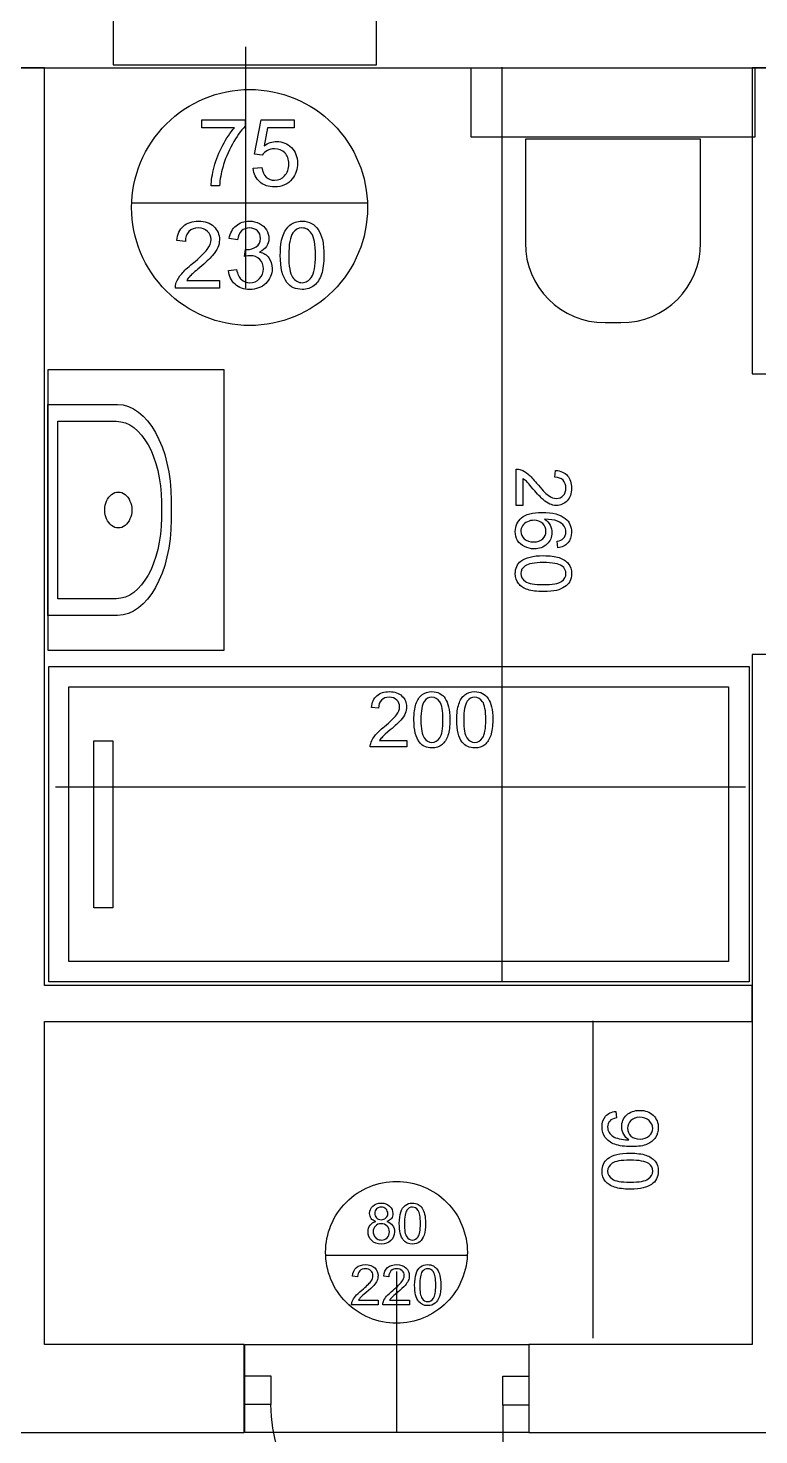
# Model space of a CAD drawing. Extents: x 2.6 to 26.4, y 3.1 to 19.6.
# Drawn here: x 11.781 to 13.842, y 11.378 to 15.345 of the extents above; entities that cross this region are included whole.
import ezdxf

# ---------------------------------------------------------------- set-up
doc = ezdxf.new("R2010")
doc.units = 0
for name, color, linetype in [('garden', 7, 'CONTINUOUS'), ('meble', 7, 'CONTINUOUS'), ('okna-drzwi_kopia', 7, 'CONTINUOUS'), ('rozmiarowka_kopia', 7, 'CONTINUOUS'), ('sciany', 7, 'CONTINUOUS')]:
    doc.layers.add(name, color=color, linetype=linetype)

msp = doc.modelspace()

# ---------------------------------------------------------------- linework, layer by layer
at = {"layer": 'garden', "color": 7}
msp.add_lwpolyline([(4.470063, 15.233314), (23.784692, 15.233314), (23.784692, 6.46842), (13.747867, 6.331941), (13.610701, 6.908078), (9.37782, 6.908078), (9.307661, 6.201818), (4.470063, 6.122306)], close=True, dxfattribs=at)
at = {"layer": 'meble', "color": 7}
for points in [[(13.03061, 15.232488), (13.830633, 15.232488), (13.830633, 15.036968), (13.03061, 15.036968)], [(11.837211, 14.382051), (12.333326, 14.382051), (12.333326, 13.590199), (11.837211, 13.590199)], [(12.073321, 13.986125)], [(11.839693, 13.54495), (13.814712, 13.54495), (13.814712, 12.655214), (11.839693, 12.655214)], [(11.895733, 13.487136), (13.756056, 13.487136), (13.756056, 12.713028), (11.895733, 12.713028)], [(11.966673, 13.335636), (12.019841, 13.335636), (12.019841, 12.864527), (11.966673, 12.864527)]]:
    msp.add_lwpolyline(points, close=True, dxfattribs=at)
for points in [[(13.183427, 15.031925), (13.183427, 14.783878), (13.183427, 14.749204), (13.183427, 14.739282)], [(13.677816, 14.739282), (13.677816, 14.749204), (13.677816, 14.783878), (13.677816, 15.031925), (13.183427, 15.031925)], [(13.408323, 14.514386), (13.45292, 14.514386)], [(11.836495, 14.283607), (12.0032, 14.283607), (12.026504, 14.283607), (12.033172, 14.283607)], [(12.033172, 13.688644), (12.026504, 13.688644), (12.0032, 13.688644), (11.836495, 13.688644), (11.836495, 14.283607)], [(11.864206, 14.236207), (12.004348, 14.236207), (12.023939, 14.236207), (12.029545, 14.236207)], [(12.029545, 13.736044), (12.023939, 13.736044), (12.004348, 13.736044), (11.864206, 13.736044), (11.864206, 14.236207)], [(12.156608, 14.008684), (12.156608, 13.963567)], [(12.184318, 14.01296), (12.184318, 13.959291)]]:
    msp.add_lwpolyline(points, dxfattribs=at)
for points in [[(13.183427, 14.739282), (13.183427, 14.614689), (13.283731, 14.514386), (13.408323, 14.514386)], [(13.45292, 14.514386), (13.577512, 14.514386), (13.677816, 14.614689), (13.677816, 14.739282)], [(12.033172, 14.283607), (12.116907, 14.283607), (12.184318, 14.162899), (12.184318, 14.01296)], [(12.029545, 14.236207), (12.099938, 14.236207), (12.156608, 14.134732), (12.156608, 14.008684)], [(11.997161, 13.986125), (11.997161, 14.004207), (12.004419, 14.020915), (12.016201, 14.029956)], [(12.016201, 14.029956), (12.027983, 14.038997), (12.042499, 14.038997), (12.054281, 14.029956)], [(12.054281, 14.029956), (12.066063, 14.020915), (12.073321, 14.004207), (12.073321, 13.986125)], [(12.016201, 13.942295), (12.004419, 13.951336), (11.997161, 13.968044), (11.997161, 13.986125)], [(12.156608, 13.963567), (12.156608, 13.837519), (12.099938, 13.736044), (12.029545, 13.736044)], [(12.073321, 13.986125), (12.073321, 13.968044), (12.066063, 13.951336), (12.054281, 13.942295)], [(12.054281, 13.942295), (12.042499, 13.933254), (12.027983, 13.933254), (12.016201, 13.942295)], [(12.184318, 13.959291), (12.184318, 13.809352), (12.116907, 13.688644), (12.033172, 13.688644)]]:
    msp.add_open_spline(points, degree=3, dxfattribs=at)
at = {"layer": 'okna-drzwi_kopia', "color": 7}
for points in [[(12.763659, 15.653412), (12.020653, 15.653412), (12.020653, 15.241039), (12.763659, 15.241039)], [(12.415644, 14.949514)], [(12.738346, 14.839097)], [(12.492189, 14.70422)], [(12.515968, 14.70422)], [(12.345794, 14.661032)], [(12.758469, 12.003115)], [(12.761229, 11.979565)], [(12.753979, 11.950827)], [(12.827909, 11.973997)], [(12.842207, 11.973999)], [(13.019907, 11.893002)], [(12.871127, 11.800364)], [(12.885414, 11.800366)], [(13.192787, 11.38493), (12.392422, 11.38493), (12.392422, 11.633112), (13.192787, 11.633112)], [(12.465682, 11.463857), (12.392422, 11.463857), (12.392422, 11.545136), (12.465682, 11.545136)], [(13.192787, 11.462103), (13.119527, 11.462103), (13.119527, 11.543382), (13.192787, 11.543382)]]:
    msp.add_lwpolyline(points, close=True, dxfattribs=at)
for points in [[(12.39485, 14.611365), (12.39485, 15.29193)], [(12.270667, 15.063901), (12.270667, 15.086136), (12.392638, 15.086136), (12.392638, 15.068142)], [(12.441478, 14.9864), (12.419757, 14.989228), (12.438008, 15.086008), (12.531703, 15.086008), (12.531703, 15.063902), (12.456515, 15.063902), (12.446362, 15.013263)], [(12.362947, 15.063901), (12.270667, 15.063901)], [(12.415644, 14.949513), (12.439935, 14.95157)], [(12.32079, 14.900159), (12.297013, 14.900159)], [(12.07289, 14.852602), (12.738347, 14.852602)], [(12.224342, 14.743549), (12.200564, 14.745991)], [(12.371251, 14.74753), (12.348117, 14.751643)], [(12.391427, 14.700493), (12.393997, 14.7208)], [(12.3458, 14.661036), (12.368935, 14.664121)], [(12.320738, 14.633531), (12.320738, 14.611296), (12.196197, 14.611296)], [(12.228321, 14.633531), (12.320738, 14.633531)], [(12.619907, 11.884885), (13.019907, 11.884885)], [(12.71013, 11.824007), (12.695838, 11.825477)], [(12.798202, 11.824007), (12.783909, 11.825477)], [(12.819907, 11.838875), (12.819907, 11.38493)], [(12.768068, 11.757874), (12.768068, 11.744509), (12.693207, 11.744509)], [(12.712525, 11.75788), (12.768068, 11.757874)], [(12.856139, 11.757874), (12.856139, 11.744509), (12.781279, 11.744509)], [(12.800598, 11.75788), (12.856139, 11.757874)], [(13.119538, 11.463906), (13.119938, 10.747305)]]:
    msp.add_lwpolyline(points, dxfattribs=at)
for points in [[(12.170344, 15.074371), (12.232742, 15.13677), (12.317373, 15.171825), (12.405618, 15.171825)], [(12.405618, 15.171825), (12.493863, 15.171825), (12.578493, 15.13677), (12.640892, 15.074371)], [(12.07289, 14.839097), (12.07289, 14.927342), (12.107945, 15.011973), (12.170344, 15.074371)], [(12.640892, 15.074371), (12.703291, 15.011973), (12.738346, 14.927342), (12.738346, 14.839097)], [(12.329658, 15.014547), (12.340112, 15.034083), (12.351208, 15.050534), (12.362947, 15.063901)], [(12.392638, 15.068142), (12.380642, 15.055375), (12.368732, 15.03841), (12.356908, 15.017246)], [(12.305753, 14.953883), (12.31132, 14.974875), (12.319288, 14.995096), (12.329658, 15.014547)], [(12.356908, 15.017246), (12.345169, 14.996082), (12.336087, 14.974318), (12.32966, 14.951955)], [(12.455616, 14.99951), (12.449616, 14.996169), (12.444903, 14.991799), (12.441478, 14.9864)], [(12.446362, 15.013263), (12.457672, 15.021146), (12.469539, 15.025087), (12.481963, 15.025087)], [(12.475794, 15.004651), (12.468339, 15.004651), (12.461613, 15.002937), (12.455616, 14.99951)], [(12.504841, 14.993212), (12.497472, 15.000838), (12.48779, 15.004651), (12.475794, 15.004651)], [(12.481963, 15.025087), (12.498414, 15.025087), (12.512295, 15.019389), (12.523606, 15.007993)], [(12.523606, 15.007993), (12.534916, 14.996597), (12.540571, 14.981945), (12.540571, 14.964037)], [(12.504455, 14.928564), (12.512167, 14.936961), (12.516023, 14.9481), (12.516023, 14.96198)], [(12.516023, 14.96198), (12.516023, 14.975176), (12.512296, 14.985586), (12.504841, 14.993212)], [(12.540571, 14.964037), (12.540571, 14.946986), (12.535601, 14.932249), (12.525662, 14.919825)], [(12.297013, 14.900159), (12.29728, 14.914982), (12.300193, 14.93289), (12.305753, 14.953883)], [(12.32966, 14.951955), (12.325033, 14.936189), (12.322077, 14.918924), (12.32079, 14.900159)], [(12.434152, 14.911342), (12.423356, 14.920938), (12.417187, 14.933663), (12.415644, 14.949514)], [(12.439935, 14.95157), (12.441735, 14.939745), (12.445891, 14.930834), (12.452402, 14.924836)], [(12.452402, 14.924836), (12.459002, 14.918924), (12.466928, 14.915968), (12.47618, 14.915968)], [(12.47618, 14.915968), (12.487319, 14.915968), (12.496744, 14.920167), (12.504455, 14.928564)], [(12.525662, 14.919825), (12.513581, 14.904573), (12.497087, 14.896947), (12.47618, 14.896947)], [(12.47618, 14.896947), (12.459043, 14.896947), (12.445034, 14.901745), (12.434152, 14.911342)], [(12.170344, 14.603823), (12.107945, 14.666221), (12.07289, 14.750852), (12.07289, 14.839097)], [(12.738346, 14.839097), (12.738346, 14.750852), (12.703291, 14.666221), (12.640892, 14.603823)], [(12.218944, 14.786477), (12.229569, 14.795816), (12.243835, 14.800486), (12.261743, 14.800486)], [(12.261743, 14.800486), (12.279822, 14.800486), (12.294131, 14.795474), (12.30467, 14.785449)], [(12.367396, 14.78763), (12.377421, 14.796198), (12.389888, 14.800482), (12.404797, 14.800482)], [(12.404797, 14.800482), (12.415079, 14.800482), (12.424547, 14.798255), (12.433201, 14.793799)], [(12.519437, 14.789433), (12.528519, 14.796802), (12.539915, 14.800486), (12.553624, 14.800486)], [(12.553624, 14.800486), (12.563735, 14.800486), (12.572603, 14.79843), (12.580229, 14.794317)], [(12.200564, 14.745991), (12.202191, 14.763728), (12.208317, 14.777223), (12.218944, 14.786477)], [(12.234495, 14.771311), (12.227812, 14.764627), (12.224427, 14.755374), (12.224342, 14.743549)], [(12.261229, 14.781336), (12.25009, 14.781336), (12.241178, 14.777994), (12.234495, 14.771311)], [(12.286805, 14.771825), (12.280292, 14.778166), (12.271766, 14.781336), (12.261229, 14.781336)], [(12.296705, 14.74869), (12.296705, 14.757858), (12.293405, 14.76557), (12.286805, 14.771825)], [(12.30467, 14.785449), (12.315209, 14.775424), (12.320479, 14.763), (12.320479, 14.748176)], [(12.348117, 14.751643), (12.350944, 14.767151), (12.35737, 14.779147), (12.367396, 14.78763)], [(12.382819, 14.772978), (12.376819, 14.767322), (12.372963, 14.75884), (12.371251, 14.74753)], [(12.405311, 14.781461), (12.396314, 14.781461), (12.388817, 14.778633), (12.382819, 14.772978)], [(12.427546, 14.773107), (12.421806, 14.778676), (12.414394, 14.781461), (12.405311, 14.781461)], [(12.436156, 14.752029), (12.436156, 14.760511), (12.433286, 14.767537), (12.427546, 14.773107)], [(12.433201, 14.793799), (12.441855, 14.789429), (12.448453, 14.783432), (12.452994, 14.775806)], [(12.452994, 14.775806), (12.457621, 14.76818), (12.459934, 14.760083), (12.459934, 14.751515)], [(12.492191, 14.70422), (12.492191, 14.726498), (12.494461, 14.744406), (12.499001, 14.757944)], [(12.499001, 14.757944), (12.503628, 14.771568), (12.51044, 14.782064), (12.519437, 14.789433)], [(12.527921, 14.767841), (12.519952, 14.756359), (12.515968, 14.735152), (12.515968, 14.70422)], [(12.553369, 14.781336), (12.542744, 14.781336), (12.534262, 14.776837), (12.527921, 14.767841)], [(12.58036, 14.766041), (12.573163, 14.776238), (12.564166, 14.781336), (12.553369, 14.781336)], [(12.580229, 14.794317), (12.587855, 14.79029), (12.594153, 14.78442), (12.599123, 14.776709)], [(12.591284, 14.70422), (12.591284, 14.735238), (12.587643, 14.755845), (12.58036, 14.766041)], [(12.599123, 14.776709), (12.60409, 14.769083), (12.607988, 14.759744), (12.610818, 14.74869)], [(12.244395, 14.680957), (12.264873, 14.697751), (12.278711, 14.711032), (12.285908, 14.7208)], [(12.285908, 14.7208), (12.293106, 14.730654), (12.296705, 14.73995), (12.296705, 14.74869)], [(12.315849, 14.725941), (12.312762, 14.718658), (12.307621, 14.710989), (12.300426, 14.702935)], [(12.320479, 14.748176), (12.320479, 14.740636), (12.318936, 14.733224), (12.315849, 14.725941)], [(12.393997, 14.7208), (12.395537, 14.720627), (12.39678, 14.72054), (12.397727, 14.72054)], [(12.397727, 14.72054), (12.40758, 14.72054), (12.416449, 14.723111), (12.424332, 14.728251)], [(12.424332, 14.728251), (12.432215, 14.733393), (12.436156, 14.741318), (12.436156, 14.752029)], [(12.453374, 14.72928), (12.449007, 14.722596), (12.442538, 14.717284), (12.433967, 14.713342)], [(12.459934, 14.751515), (12.459934, 14.743375), (12.457747, 14.735963), (12.453374, 14.72928)], [(12.610818, 14.74869), (12.613645, 14.737723), (12.615058, 14.7229), (12.615058, 14.70422)], [(12.214063, 14.652424), (12.221089, 14.66065), (12.2312, 14.670161), (12.244395, 14.680957)], [(12.300426, 14.702935), (12.293314, 14.694881), (12.281447, 14.683828), (12.264824, 14.669776)], [(12.40775, 14.703064), (12.403377, 14.703064), (12.397936, 14.702207), (12.391427, 14.700493)], [(12.434226, 14.692654), (12.427286, 14.699594), (12.418461, 14.703064), (12.40775, 14.703064)], [(12.433967, 14.713342), (12.445106, 14.710772), (12.45376, 14.705417), (12.459929, 14.697277)], [(12.444637, 14.666434), (12.444637, 14.677059), (12.441167, 14.685799), (12.434226, 14.692654)], [(12.459929, 14.697277), (12.466096, 14.689222), (12.469179, 14.679112), (12.469179, 14.666945)], [(12.510825, 14.627619), (12.498401, 14.643299), (12.492189, 14.668833), (12.492189, 14.70422)], [(12.515968, 14.70422), (12.515968, 14.673288), (12.519567, 14.652682), (12.526765, 14.642399)], [(12.58036, 14.642528), (12.587643, 14.65281), (12.591284, 14.673374), (12.591284, 14.70422)], [(12.615058, 14.70422), (12.615058, 14.682114), (12.612788, 14.664249), (12.608248, 14.650625)], [(12.198897, 14.627362), (12.202064, 14.635845), (12.207119, 14.644199), (12.214063, 14.652424)], [(12.238091, 14.645998), (12.234151, 14.641886), (12.230894, 14.63773), (12.228321, 14.633531)], [(12.264824, 14.669776), (12.250943, 14.658123), (12.242032, 14.650197), (12.238091, 14.645998)], [(12.364431, 14.622732), (12.353549, 14.632585), (12.347337, 14.645352), (12.345794, 14.661032)], [(12.368935, 14.664121), (12.371588, 14.651011), (12.376087, 14.641543), (12.38243, 14.635716)], [(12.405822, 14.627105), (12.416704, 14.627105), (12.425872, 14.630876), (12.433326, 14.638416)], [(12.433326, 14.638416), (12.440867, 14.645956), (12.444637, 14.655295), (12.444637, 14.666434)], [(12.469179, 14.666945), (12.469179, 14.650493), (12.463181, 14.636527), (12.451185, 14.625045)], [(12.526765, 14.642399), (12.534048, 14.632203), (12.543001, 14.627105), (12.553626, 14.627105)], [(12.553626, 14.627105), (12.564251, 14.627105), (12.573163, 14.632246), (12.58036, 14.642528)], [(12.608248, 14.650625), (12.603708, 14.637087), (12.596896, 14.626591), (12.587812, 14.619136)], [(12.405618, 14.506369), (12.317373, 14.506369), (12.232742, 14.541424), (12.170344, 14.603823)], [(12.196197, 14.611296), (12.195997, 14.616866), (12.196897, 14.622221), (12.198897, 14.627362)], [(12.405687, 14.607951), (12.38915, 14.607951), (12.375398, 14.612878), (12.364431, 14.622732)], [(12.38243, 14.635716), (12.388857, 14.629976), (12.396654, 14.627105), (12.405822, 14.627105)], [(12.640892, 14.603823), (12.578493, 14.541424), (12.493863, 14.506369), (12.405618, 14.506369)], [(12.451185, 14.625045), (12.43919, 14.613649), (12.424024, 14.607951), (12.405687, 14.607951)], [(12.553624, 14.608083), (12.535459, 14.608083), (12.521193, 14.614595), (12.510825, 14.627619)], [(12.587812, 14.619136), (12.578815, 14.611768), (12.567419, 14.608083), (12.553624, 14.608083)], [(12.678485, 12.034423), (12.715993, 12.071931), (12.766863, 12.093002), (12.819907, 12.093002)], [(12.819907, 12.093002), (12.87295, 12.093002), (12.923821, 12.071931), (12.961328, 12.034423)], [(12.619907, 11.893002), (12.619907, 11.946045), (12.640978, 11.996916), (12.678485, 12.034423)], [(12.744243, 12.002661), (12.744243, 12.010902), (12.747203, 12.017829), (12.753123, 12.023443)], [(12.753123, 12.023443), (12.759043, 12.029056), (12.766923, 12.031863), (12.776763, 12.031863)], [(12.776929, 12.020422), (12.771622, 12.020422), (12.767219, 12.018722), (12.763719, 12.015322)], [(12.776763, 12.031863), (12.786651, 12.031863), (12.794609, 12.02898), (12.800635, 12.023213)], [(12.790063, 12.015172), (12.786563, 12.018672), (12.782185, 12.020422), (12.776929, 12.020422)], [(12.800635, 12.023213), (12.806661, 12.017493), (12.809675, 12.010514), (12.809675, 12.002277)], [(12.832009, 12.006291), (12.834789, 12.01448), (12.838883, 12.02079), (12.844292, 12.025219)], [(12.844292, 12.025219), (12.849752, 12.029646), (12.856602, 12.031859), (12.864842, 12.031859)], [(12.864684, 12.020351), (12.858297, 12.020351), (12.853198, 12.017648), (12.849387, 12.012241)], [(12.880908, 12.011161), (12.876581, 12.017288), (12.871173, 12.020351), (12.864684, 12.020351)], [(12.864842, 12.031859), (12.870922, 12.031859), (12.876252, 12.030622), (12.880834, 12.028149)], [(12.880834, 12.028149), (12.88542, 12.025729), (12.889206, 12.022201), (12.892191, 12.017565)], [(12.961328, 12.034423), (12.998835, 11.996916), (13.019907, 11.946045), (13.019907, 11.893002)], [(12.748413, 11.9886), (12.745633, 11.992513), (12.744243, 11.9972), (12.744243, 12.002661)], [(12.745238, 11.969368), (12.748998, 11.974361), (12.754328, 11.97776), (12.761229, 11.979565)], [(12.761237, 11.97956), (12.75547, 11.981673), (12.751195, 11.984687), (12.748413, 11.9886)], [(12.758457, 12.003123), (12.758457, 11.99777), (12.760183, 11.993392), (12.763637, 11.98999)], [(12.763719, 12.015322), (12.760219, 12.011922), (12.758469, 12.007853), (12.758469, 12.003115)], [(12.763637, 11.98999), (12.76709, 11.98659), (12.771571, 11.98489), (12.77708, 11.98489)], [(12.77708, 11.98489), (12.782433, 11.98489), (12.786811, 11.986563), (12.790213, 11.98991)], [(12.795393, 12.002348), (12.795393, 12.007448), (12.793616, 12.011723), (12.790063, 12.015172)], [(12.790213, 11.98991), (12.793666, 11.99331), (12.795393, 11.997456), (12.795393, 12.002348)], [(12.805505, 11.988525), (12.802778, 11.984665), (12.798606, 11.981678), (12.79299, 11.979565)], [(12.79299, 11.979565), (12.799942, 11.977298), (12.805221, 11.973642), (12.808827, 11.968595)], [(12.809675, 12.002277), (12.809675, 11.997024), (12.808285, 11.99244), (12.805505, 11.988525)], [(12.827909, 11.973998), (12.827909, 11.987389), (12.829275, 11.998153), (12.832009, 12.006291)], [(12.849387, 12.012241), (12.8446, 12.005339), (12.842207, 11.992592), (12.842207, 11.973999)], [(12.887478, 11.974001), (12.887478, 11.992646), (12.885288, 12.005032), (12.880908, 12.011161)], [(12.892191, 12.017565), (12.895177, 12.012978), (12.897521, 12.007364), (12.899221, 12.000723)], [(12.899221, 12.000723), (12.900921, 11.99413), (12.901771, 11.98522), (12.901771, 11.973993)], [(12.739678, 11.950903), (12.739678, 11.958268), (12.741531, 11.964423), (12.745238, 11.969368)], [(12.749953, 11.926104), (12.743103, 11.932751), (12.739678, 11.941017), (12.739678, 11.950903)], [(12.753977, 11.950821), (12.753977, 11.946854), (12.754903, 11.943017), (12.756757, 11.93931)], [(12.760389, 11.967051), (12.756115, 11.962724), (12.753979, 11.957316), (12.753979, 11.950827)], [(12.77669, 11.973541), (12.77015, 11.973541), (12.764716, 11.971378), (12.760389, 11.967051)], [(12.793377, 11.966971), (12.78895, 11.971351), (12.783388, 11.973541), (12.77669, 11.973541)], [(12.800097, 11.950361), (12.800097, 11.957056), (12.797857, 11.962593), (12.793377, 11.966971)], [(12.793607, 11.93406), (12.797933, 11.938333), (12.800097, 11.943767), (12.800097, 11.950361)], [(12.814307, 11.950517), (12.814307, 11.940834), (12.810882, 11.932697), (12.804032, 11.926104)], [(12.808827, 11.968595), (12.81248, 11.963548), (12.814307, 11.957522), (12.814307, 11.950517)], [(12.839111, 11.927953), (12.831643, 11.937378), (12.827909, 11.952726), (12.827909, 11.973997)], [(12.842202, 11.973998), (12.842202, 11.955405), (12.844365, 11.943019), (12.848692, 11.936838)], [(12.880908, 11.936918), (12.885288, 11.943098), (12.887478, 11.955459), (12.887478, 11.974001)], [(12.897671, 11.941777), (12.894944, 11.93364), (12.890849, 11.927331), (12.885387, 11.92285)], [(12.901771, 11.973993), (12.901771, 11.960705), (12.900404, 11.949966), (12.897671, 11.941777)], [(12.776993, 11.916214), (12.765816, 11.916214), (12.756803, 11.919511), (12.749953, 11.926104)], [(12.756757, 11.93931), (12.758663, 11.935603), (12.76147, 11.93272), (12.765177, 11.93066)], [(12.765177, 11.93066), (12.768883, 11.928653), (12.772875, 11.92765), (12.777151, 11.92765)], [(12.804032, 11.926104), (12.797182, 11.919511), (12.788169, 11.916214), (12.776993, 11.916214)], [(12.777151, 11.92765), (12.783797, 11.92765), (12.789283, 11.929787), (12.793607, 11.93406)], [(12.864837, 11.91621), (12.853918, 11.91621), (12.845343, 11.920124), (12.839111, 11.927953)], [(12.848692, 11.936838), (12.853072, 11.930711), (12.858454, 11.927648), (12.864838, 11.927648)], [(12.885387, 11.92285), (12.87998, 11.918423), (12.87313, 11.91621), (12.864837, 11.91621)], [(12.864838, 11.927648), (12.871224, 11.927648), (12.876581, 11.930738), (12.880908, 11.936918)], [(12.678485, 11.751581), (12.640978, 11.789088), (12.619907, 11.839959), (12.619907, 11.893002)], [(13.019907, 11.893002), (13.019907, 11.839959), (12.998835, 11.789088), (12.961328, 11.751581)], [(12.695838, 11.825477), (12.696818, 11.836138), (12.7005, 11.84425), (12.706885, 11.849813)], [(12.706885, 11.849813), (12.713271, 11.855426), (12.721847, 11.858233), (12.732612, 11.858233)], [(12.71623, 11.840695), (12.71221, 11.836675), (12.710176, 11.831112), (12.71013, 11.824007)], [(12.7323, 11.846725), (12.725604, 11.846725), (12.720247, 11.844715), (12.71623, 11.840695)], [(12.747673, 11.841005), (12.743759, 11.844818), (12.738635, 11.846725), (12.7323, 11.846725)], [(12.732612, 11.858233), (12.743479, 11.858233), (12.75208, 11.85522), (12.758415, 11.849193)], [(12.747133, 11.810334), (12.751459, 11.816261), (12.753623, 11.821849), (12.753623, 11.827099)], [(12.753623, 11.827099), (12.753623, 11.832612), (12.751639, 11.837248), (12.747673, 11.841005)], [(12.758415, 11.849193), (12.764748, 11.843166), (12.767915, 11.835698), (12.767915, 11.826789)], [(12.767915, 11.826789), (12.767915, 11.822256), (12.766988, 11.8178), (12.765135, 11.813423)], [(12.783909, 11.825477), (12.784889, 11.836138), (12.788571, 11.84425), (12.794957, 11.849813)], [(12.794957, 11.849813), (12.801343, 11.855426), (12.809919, 11.858233), (12.820683, 11.858233)], [(12.804302, 11.840695), (12.800282, 11.836675), (12.798248, 11.831112), (12.798202, 11.824007)], [(12.820371, 11.846725), (12.813675, 11.846725), (12.808319, 11.844715), (12.804302, 11.840695)], [(12.835745, 11.841005), (12.831831, 11.844818), (12.826707, 11.846725), (12.820371, 11.846725)], [(12.820683, 11.858233), (12.83155, 11.858233), (12.840151, 11.85522), (12.846487, 11.849193)], [(12.835205, 11.810334), (12.839531, 11.816261), (12.841695, 11.821849), (12.841695, 11.827099)], [(12.841695, 11.827099), (12.841695, 11.832612), (12.839711, 11.837248), (12.835745, 11.841005)], [(12.846487, 11.849193), (12.85282, 11.843166), (12.855987, 11.835698), (12.855987, 11.826789)], [(12.855987, 11.826789), (12.855987, 11.822256), (12.85506, 11.8178), (12.853207, 11.813423)], [(12.871127, 11.800365), (12.871127, 11.813756), (12.872493, 11.824521), (12.875227, 11.832658)], [(12.875227, 11.832658), (12.878007, 11.840847), (12.882101, 11.847157), (12.88751, 11.851586)], [(12.892604, 11.838608), (12.88781, 11.831706), (12.885414, 11.818959), (12.885414, 11.800366)], [(12.88751, 11.851586), (12.89297, 11.856013), (12.89982, 11.858226), (12.90806, 11.858226)], [(12.907901, 11.846718), (12.901514, 11.846718), (12.896415, 11.844015), (12.892604, 11.838608)], [(12.924125, 11.837528), (12.919798, 11.843655), (12.91439, 11.846718), (12.907901, 11.846718)], [(12.90806, 11.858226), (12.91414, 11.858226), (12.91947, 11.856989), (12.924052, 11.854516)], [(12.924052, 11.854516), (12.928638, 11.852096), (12.932424, 11.848568), (12.935409, 11.843932)], [(12.930695, 11.800368), (12.930695, 11.819013), (12.928505, 11.831399), (12.924125, 11.837528)], [(12.935409, 11.843932), (12.938395, 11.839352), (12.940739, 11.833738), (12.942439, 11.827091)], [(12.942439, 11.827091), (12.944139, 11.820498), (12.944989, 11.811587), (12.944989, 11.80036)], [(12.703947, 11.769234), (12.708167, 11.774181), (12.714244, 11.779898), (12.722179, 11.786385)], [(12.722179, 11.786385), (12.734488, 11.79648), (12.742806, 11.804463), (12.747133, 11.810334)], [(12.755865, 11.799595), (12.751591, 11.794755), (12.744458, 11.788111), (12.734465, 11.779663)], [(12.765135, 11.813423), (12.763281, 11.809043), (12.760191, 11.804434), (12.755865, 11.799595)], [(12.792019, 11.769234), (12.796239, 11.774181), (12.802316, 11.779898), (12.810252, 11.786385)], [(12.810252, 11.786385), (12.822561, 11.79648), (12.830879, 11.804463), (12.835205, 11.810334)], [(12.843937, 11.799595), (12.839663, 11.794755), (12.83253, 11.788111), (12.822537, 11.779663)], [(12.853207, 11.813423), (12.851353, 11.809043), (12.848263, 11.804434), (12.843937, 11.799595)], [(12.882329, 11.75432), (12.874861, 11.763745), (12.871127, 11.779093), (12.871127, 11.800364)], [(12.885419, 11.800365), (12.885419, 11.781772), (12.887582, 11.769386), (12.891909, 11.763205)], [(12.924125, 11.763285), (12.928505, 11.769465), (12.930695, 11.781826), (12.930695, 11.800368)], [(12.944989, 11.80036), (12.944989, 11.787072), (12.943622, 11.776334), (12.940889, 11.768145)], [(12.819907, 11.693002), (12.766863, 11.693002), (12.715993, 11.714073), (12.678485, 11.751581)], [(12.693207, 11.744509), (12.693073, 11.747856), (12.693613, 11.751076), (12.694827, 11.754169)], [(12.694827, 11.754169), (12.696733, 11.759269), (12.699773, 11.764291), (12.703947, 11.769234)], [(12.718395, 11.76537), (12.716028, 11.762897), (12.714071, 11.7604), (12.712525, 11.75788)], [(12.734465, 11.779663), (12.726121, 11.772658), (12.720764, 11.767894), (12.718395, 11.76537)], [(12.781279, 11.744509), (12.781145, 11.747856), (12.781685, 11.751076), (12.782899, 11.754169)], [(12.782899, 11.754169), (12.784805, 11.759269), (12.787845, 11.764291), (12.792019, 11.769234)], [(12.806468, 11.76537), (12.804101, 11.762897), (12.802144, 11.7604), (12.800598, 11.75788)], [(12.822537, 11.779663), (12.814193, 11.772658), (12.808837, 11.767894), (12.806468, 11.76537)], [(12.961328, 11.751581), (12.923821, 11.714073), (12.87295, 11.693002), (12.819907, 11.693002)], [(12.908055, 11.742577), (12.897136, 11.742577), (12.888561, 11.746491), (12.882329, 11.75432)], [(12.891909, 11.763205), (12.896289, 11.757078), (12.901671, 11.754015), (12.908055, 11.754015)], [(12.908055, 11.754015), (12.914441, 11.754015), (12.919798, 11.757105), (12.924125, 11.763285)], [(12.928605, 11.749217), (12.923198, 11.74479), (12.916348, 11.742577), (12.908055, 11.742577)], [(12.940889, 11.768145), (12.938162, 11.760007), (12.934067, 11.753698), (12.928605, 11.749217)], [(13.119938, 10.747305), (12.869506, 10.77479), (12.473232, 11.104669), (12.465693, 11.463857)]]:
    msp.add_open_spline(points, degree=3, dxfattribs=at)
at = {"layer": 'rozmiarowka_kopia', "color": 1}
for points in [[(13.118254, 12.658134), (13.118254, 15.235039)], [(13.803893, 13.205025), (11.857815, 13.205025)], [(13.375054, 11.650693), (13.375054, 12.545464)]]:
    msp.add_lwpolyline(points, dxfattribs=at)
at = {"layer": 'rozmiarowka_kopia', "color": 7}
for points in [[(13.175983, 13.99881), (13.157642, 13.99881), (13.157642, 14.101544)], [(13.266741, 14.078318), (13.268751, 14.097932)], [(13.175983, 14.075037), (13.175983, 13.99881)], [(13.275006, 13.879219), (13.273526, 13.898197)], [(12.769123, 13.427022), (12.749509, 13.429042)], [(12.848623, 13.336265), (12.848623, 13.317923), (12.745889, 13.317923)], [(12.772404, 13.336274), (12.848623, 13.336265)], [(13.438323, 12.290462), (13.440023, 12.27212)]]:
    msp.add_lwpolyline(points, dxfattribs=at)
for points in [[(13.208002, 13.957153)], [(13.234294, 13.857376)], [(13.275005, 13.879222)], [(13.234295, 13.837761)], [(12.869194, 13.394576)], [(12.888809, 13.394576)], [(12.990059, 13.394576)], [(13.009672, 13.394576)], [(13.438339, 12.290463)], [(13.50692, 12.212323)], [(13.479034, 12.172458)], [(13.479035, 12.152843)]]:
    msp.add_lwpolyline(points, close=True, dxfattribs=at)
for points in [[(13.157642, 14.101544), (13.162235, 14.101677), (13.166653, 14.100934), (13.170894, 14.099314)], [(13.170894, 14.099314), (13.177891, 14.096701), (13.184783, 14.092531), (13.191568, 14.086804)], [(13.191568, 14.086804), (13.198353, 14.081011), (13.206199, 14.07267), (13.215105, 14.061783)], [(13.268751, 14.097932), (13.283382, 14.096585), (13.294514, 14.091532), (13.302148, 14.082771)], [(13.302148, 14.082771), (13.309852, 14.074006), (13.313704, 14.062238), (13.313704, 14.047466)], [(13.186267, 14.066977), (13.182874, 14.07023), (13.179446, 14.072917), (13.175983, 14.075037)], [(13.205881, 14.044924), (13.196268, 14.056375), (13.18973, 14.063726), (13.186267, 14.066977)], [(13.233234, 14.015557), (13.226587, 14.021424), (13.21747, 14.031213), (13.205881, 14.044924)], [(13.215105, 14.061783), (13.228958, 14.04489), (13.239914, 14.033475), (13.247971, 14.027538)], [(13.289641, 14.069938), (13.284128, 14.075451), (13.276494, 14.078245), (13.266741, 14.078318)], [(13.297911, 14.047886), (13.297911, 14.057075), (13.295154, 14.064425), (13.289641, 14.069938)], [(13.290061, 14.026788), (13.295294, 14.032161), (13.297911, 14.039194), (13.297911, 14.047886)], [(13.313704, 14.047466), (13.313704, 14.032553), (13.309569, 14.020749), (13.3013, 14.012055)], [(13.252212, 14.002834), (13.246205, 14.005381), (13.239879, 14.009622), (13.233234, 14.015557)], [(13.247971, 14.027538), (13.2561, 14.021598), (13.263769, 14.018628), (13.270978, 14.018628)], [(13.270554, 13.999014), (13.264334, 13.999014), (13.25822, 14.000287), (13.252212, 14.002834)], [(13.3013, 14.012055), (13.29303, 14.003361), (13.282781, 13.999014), (13.270554, 13.999014)], [(13.270978, 14.018628), (13.278541, 14.018628), (13.284902, 14.021348), (13.290061, 14.026788)], [(13.15499, 13.925129), (13.15499, 13.941032), (13.160821, 13.954002), (13.172483, 13.964039)], [(13.172483, 13.964039), (13.184216, 13.974076), (13.203512, 13.979094), (13.230371, 13.979094)], [(13.230371, 13.979094), (13.26041, 13.979094), (13.28225, 13.973545), (13.295891, 13.962448)], [(13.295891, 13.962448), (13.307766, 13.952765), (13.313703, 13.939725), (13.313703, 13.923327)], [(13.16167, 13.900108), (13.157217, 13.907459), (13.15499, 13.915799), (13.15499, 13.925129)], [(13.175347, 13.941245), (13.17224, 13.936225), (13.170687, 13.930959), (13.170687, 13.925448)], [(13.170687, 13.925448), (13.170687, 13.917391), (13.173937, 13.910464), (13.180437, 13.904668)], [(13.18913, 13.953014), (13.183123, 13.950187), (13.178529, 13.946264), (13.175347, 13.941245)], [(13.208001, 13.957144), (13.201428, 13.957144), (13.195137, 13.955767), (13.18913, 13.953014)], [(13.232281, 13.948143), (13.226134, 13.95415), (13.218041, 13.957153), (13.208002, 13.957153)], [(13.241611, 13.926196), (13.241611, 13.934819), (13.238501, 13.942135), (13.232281, 13.948143)], [(13.232281, 13.904568), (13.238501, 13.910295), (13.241611, 13.917504), (13.241611, 13.926196)], [(13.273733, 13.954707), (13.265322, 13.958174), (13.253342, 13.959977), (13.237792, 13.960117)], [(13.237792, 13.960117), (13.244789, 13.955524), (13.249984, 13.949905), (13.253377, 13.94326)], [(13.253377, 13.94326), (13.25677, 13.936613), (13.258467, 13.929651), (13.258467, 13.922374)], [(13.292923, 13.9405), (13.288543, 13.946507), (13.282146, 13.951242), (13.273733, 13.954707)], [(13.289853, 13.905407), (13.295293, 13.910567), (13.298013, 13.916928), (13.298013, 13.924491)], [(13.298013, 13.924491), (13.298013, 13.930571), (13.296316, 13.935907), (13.292923, 13.9405)], [(13.313703, 13.923327), (13.313703, 13.911099), (13.310275, 13.901098), (13.303419, 13.893323)], [(13.18086, 13.882827), (13.17252, 13.887), (13.166123, 13.892761), (13.16167, 13.900108)], [(13.180437, 13.904668), (13.186937, 13.898875), (13.195772, 13.895978), (13.206942, 13.895978)], [(13.206942, 13.895978), (13.217685, 13.895978), (13.226132, 13.898841), (13.232281, 13.904568)], [(13.244366, 13.889931), (13.235037, 13.880955), (13.22295, 13.876467), (13.208107, 13.876467)], [(13.258467, 13.922374), (13.258467, 13.909651), (13.253767, 13.898837), (13.244366, 13.889931)], [(13.273526, 13.898197), (13.281018, 13.89989), (13.28646, 13.902294), (13.289853, 13.905407)], [(13.303419, 13.893323), (13.296563, 13.885478), (13.287092, 13.880777), (13.275005, 13.879222)], [(13.171105, 13.842003), (13.18404, 13.852252), (13.205103, 13.857376), (13.234294, 13.857376)], [(13.208107, 13.876467), (13.198354, 13.876467), (13.189271, 13.878587), (13.18086, 13.882827)], [(13.234295, 13.857379), (13.252672, 13.857379), (13.267444, 13.855506), (13.278611, 13.851759)], [(13.278611, 13.851759), (13.289849, 13.847946), (13.298507, 13.842327), (13.304586, 13.834902)], [(13.15499, 13.806698), (13.15499, 13.821682), (13.160362, 13.83345), (13.171105, 13.842003)], [(13.16411, 13.778497), (13.15803, 13.785918), (13.15499, 13.795319), (13.15499, 13.806698)], [(13.183299, 13.828855), (13.174888, 13.822848), (13.170682, 13.815462), (13.170682, 13.806697)], [(13.170682, 13.806697), (13.170682, 13.797932), (13.174923, 13.790582), (13.183405, 13.784645)], [(13.234295, 13.837765), (13.208779, 13.837765), (13.19178, 13.834795), (13.183299, 13.828855)], [(13.286775, 13.827901), (13.277304, 13.834474), (13.25981, 13.837761), (13.234295, 13.837761)], [(13.28529, 13.784645), (13.293701, 13.790585), (13.297907, 13.798006), (13.297907, 13.806909)], [(13.297907, 13.806909), (13.297907, 13.815674), (13.294196, 13.822671), (13.286775, 13.827901)], [(13.304586, 13.834902), (13.310666, 13.827409), (13.313706, 13.818009), (13.313706, 13.8067)], [(13.313706, 13.8067), (13.313706, 13.79836), (13.312009, 13.791045), (13.308616, 13.784754)], [(13.190085, 13.761639), (13.178918, 13.765386), (13.170259, 13.771005), (13.16411, 13.778497)], [(13.183405, 13.784645), (13.191886, 13.778638), (13.20885, 13.775635), (13.234295, 13.775635)], [(13.234295, 13.775635), (13.259881, 13.775635), (13.276879, 13.778638), (13.28529, 13.784645)], [(13.294091, 13.769169), (13.287798, 13.765069), (13.280094, 13.761852), (13.270979, 13.759519)], [(13.308616, 13.784754), (13.305296, 13.778461), (13.300454, 13.773266), (13.294091, 13.769169)], [(13.234296, 13.756019), (13.21606, 13.756019), (13.201323, 13.757892), (13.190085, 13.761639)], [(13.270979, 13.759519), (13.261932, 13.757186), (13.249704, 13.756019), (13.234296, 13.756019)], [(12.749509, 13.429042), (12.750849, 13.443673), (12.755903, 13.454805), (12.76467, 13.462438)], [(12.76467, 13.462438), (12.773434, 13.470142), (12.785202, 13.473994), (12.799975, 13.473994)], [(12.777493, 13.449923), (12.77198, 13.44441), (12.76919, 13.436776), (12.769123, 13.427022)], [(12.799546, 13.458193), (12.790357, 13.458193), (12.783006, 13.455436), (12.777493, 13.449923)], [(12.820644, 13.450343), (12.815271, 13.455576), (12.808238, 13.458193), (12.799546, 13.458193)], [(12.799975, 13.473994), (12.814888, 13.473994), (12.826692, 13.469859), (12.835385, 13.46159)], [(12.828804, 13.431259), (12.828804, 13.438822), (12.826084, 13.445183), (12.820644, 13.450343)], [(12.835385, 13.46159), (12.844079, 13.453321), (12.848426, 13.443072), (12.848426, 13.430844)], [(12.874811, 13.438893), (12.878631, 13.450131), (12.88425, 13.458789), (12.891668, 13.464868)], [(12.898669, 13.447056), (12.892096, 13.437585), (12.888809, 13.420091), (12.888809, 13.394576)], [(12.891668, 13.464868), (12.899161, 13.470948), (12.908561, 13.473988), (12.91987, 13.473988)], [(12.919661, 13.458188), (12.910896, 13.458188), (12.903899, 13.454477), (12.898669, 13.447056)], [(12.941925, 13.445572), (12.935985, 13.453983), (12.928564, 13.458188), (12.919661, 13.458188)], [(12.91987, 13.473988), (12.92821, 13.473988), (12.935525, 13.472291), (12.941816, 13.468898)], [(12.941816, 13.468898), (12.948109, 13.465578), (12.953304, 13.460737), (12.957401, 13.454374)], [(12.957401, 13.454374), (12.961501, 13.448081), (12.964718, 13.440376), (12.967051, 13.431261)], [(12.995675, 13.438893), (12.999495, 13.450131), (13.005114, 13.458789), (13.012532, 13.464868)], [(13.019532, 13.447056), (13.012959, 13.437585), (13.009672, 13.420091), (13.009672, 13.394576)], [(13.012532, 13.464868), (13.020024, 13.470948), (13.029424, 13.473988), (13.040733, 13.473988)], [(13.040524, 13.458188), (13.03176, 13.458188), (13.024763, 13.454477), (13.019532, 13.447056)], [(13.062789, 13.445572), (13.056849, 13.453983), (13.049427, 13.458188), (13.040524, 13.458188)], [(13.040733, 13.473988), (13.049074, 13.473988), (13.056389, 13.472291), (13.06268, 13.468898)], [(13.06268, 13.468898), (13.068973, 13.465578), (13.074168, 13.460737), (13.078265, 13.454374)], [(13.078265, 13.454374), (13.082365, 13.448081), (13.085582, 13.440376), (13.087915, 13.431261)], [(12.78565, 13.375386), (12.802543, 13.389239), (12.813957, 13.400195), (12.819894, 13.408253)], [(12.819894, 13.408253), (12.825834, 13.416381), (12.828804, 13.42405), (12.828804, 13.431259)], [(12.844606, 13.412502), (12.842059, 13.406495), (12.837819, 13.40017), (12.831884, 13.393525)], [(12.848426, 13.430844), (12.848426, 13.424624), (12.847153, 13.41851), (12.844606, 13.412502)], [(12.869191, 13.394576), (12.869191, 13.412953), (12.871064, 13.427725), (12.874811, 13.438893)], [(12.950935, 13.394576), (12.950935, 13.420162), (12.947932, 13.437161), (12.941925, 13.445572)], [(12.967051, 13.431261), (12.969384, 13.422214), (12.970551, 13.409986), (12.970551, 13.394578)], [(12.990055, 13.394576), (12.990055, 13.412953), (12.991928, 13.427725), (12.995675, 13.438893)], [(13.071799, 13.394576), (13.071799, 13.420162), (13.068796, 13.437161), (13.062789, 13.445572)], [(13.087915, 13.431261), (13.090248, 13.422214), (13.091415, 13.409986), (13.091415, 13.394578)], [(12.760629, 13.35185), (12.766422, 13.358635), (12.774763, 13.366481), (12.78565, 13.375386)], [(12.831884, 13.393525), (12.826017, 13.386878), (12.816228, 13.37776), (12.802516, 13.366171)], [(12.884567, 13.331388), (12.874318, 13.344322), (12.869194, 13.365385), (12.869194, 13.394576)], [(12.888805, 13.394576), (12.888805, 13.36906), (12.891775, 13.352061), (12.897715, 13.34358)], [(12.941925, 13.343686), (12.947932, 13.352167), (12.950935, 13.369131), (12.950935, 13.394576)], [(12.970551, 13.394578), (12.970551, 13.376343), (12.968678, 13.361606), (12.964931, 13.350367)], [(13.005432, 13.331388), (12.995183, 13.344322), (12.990059, 13.365385), (12.990059, 13.394576)], [(13.009668, 13.394576), (13.009668, 13.36906), (13.012638, 13.352061), (13.018578, 13.34358)], [(13.062789, 13.343686), (13.068796, 13.352167), (13.071799, 13.369131), (13.071799, 13.394576)], [(13.091415, 13.394578), (13.091415, 13.376343), (13.089542, 13.361606), (13.085795, 13.350367)], [(12.745889, 13.317923), (12.745756, 13.322516), (12.746499, 13.326934), (12.748119, 13.331176)], [(12.748119, 13.331176), (12.750732, 13.338173), (12.754902, 13.345065), (12.760629, 13.35185)], [(12.780464, 13.346558), (12.777211, 13.343165), (12.774524, 13.339737), (12.772404, 13.336274)], [(12.802516, 13.366171), (12.791066, 13.356559), (12.783715, 13.350021), (12.780464, 13.346558)], [(12.919872, 13.315272), (12.904888, 13.315272), (12.89312, 13.320644), (12.884567, 13.331388)], [(12.897715, 13.34358), (12.903722, 13.335169), (12.911108, 13.330964), (12.919873, 13.330964)], [(12.919873, 13.330964), (12.928637, 13.330964), (12.935988, 13.335205), (12.941925, 13.343686)], [(12.964931, 13.350367), (12.961184, 13.3392), (12.955565, 13.330541), (12.948073, 13.324392)], [(13.040736, 13.315272), (13.025752, 13.315272), (13.013984, 13.320644), (13.005432, 13.331388)], [(13.018578, 13.34358), (13.024585, 13.335169), (13.031971, 13.330964), (13.040736, 13.330964)], [(13.040736, 13.330964), (13.049501, 13.330964), (13.056852, 13.335205), (13.062789, 13.343686)], [(13.085795, 13.350367), (13.082048, 13.3392), (13.076429, 13.330541), (13.068938, 13.324392)], [(12.948073, 13.324392), (12.940652, 13.318312), (12.931251, 13.315272), (12.919872, 13.315272)], [(13.068938, 13.324392), (13.061517, 13.318312), (13.052116, 13.315272), (13.040736, 13.315272)], [(13.399747, 12.246782), (13.399747, 12.258939), (13.403104, 12.26887), (13.409819, 12.276574)], [(13.409819, 12.276574), (13.416604, 12.284278), (13.426111, 12.288908), (13.438339, 12.290463)], [(13.421258, 12.26321), (13.417371, 12.25883), (13.415428, 12.253211), (13.415428, 12.246352)], [(13.440023, 12.27212), (13.4314, 12.270567), (13.425145, 12.267597), (13.421258, 12.26321)], [(13.455083, 12.247306), (13.455083, 12.26017), (13.459748, 12.271055), (13.469078, 12.279961)], [(13.469078, 12.279961), (13.478408, 12.288866), (13.490706, 12.293319), (13.505973, 12.293319)], [(13.481157, 12.264806), (13.47501, 12.258799), (13.471937, 12.251413), (13.471937, 12.242648)], [(13.50533, 12.273716), (13.495435, 12.273716), (13.487377, 12.270746), (13.481157, 12.264806)], [(13.532259, 12.264276), (13.525332, 12.270569), (13.516356, 12.273716), (13.50533, 12.273716)], [(13.505973, 12.293319), (13.521735, 12.293319), (13.534422, 12.28869), (13.544034, 12.279431)], [(13.542649, 12.242117), (13.542649, 12.250599), (13.539186, 12.257985), (13.532259, 12.264276)], [(13.544034, 12.279431), (13.553647, 12.270101), (13.558453, 12.258439), (13.558453, 12.244444)], [(13.408967, 12.216885), (13.40282, 12.225366), (13.399747, 12.235332), (13.399747, 12.246782)], [(13.415428, 12.246352), (13.415428, 12.240485), (13.416771, 12.235361), (13.419458, 12.230979)], [(13.419458, 12.230979), (13.422145, 12.226526), (13.425714, 12.222886), (13.430166, 12.220059)], [(13.430166, 12.220059), (13.434693, 12.217232), (13.440771, 12.214866), (13.448402, 12.212959)], [(13.460703, 12.22589), (13.456956, 12.232463), (13.455083, 12.239602), (13.455083, 12.247306)], [(13.475546, 12.210199), (13.469466, 12.214019), (13.464518, 12.219249), (13.460703, 12.22589)], [(13.471937, 12.242648), (13.471937, 12.233813), (13.47501, 12.226568), (13.481157, 12.220913)], [(13.481157, 12.220913), (13.487377, 12.215186), (13.495965, 12.212323), (13.50692, 12.212323)], [(13.506918, 12.212325), (13.517873, 12.212325), (13.526567, 12.215258), (13.532999, 12.221125)], [(13.532999, 12.221125), (13.539432, 12.226918), (13.542649, 12.233916), (13.542649, 12.242117)], [(13.558453, 12.244444), (13.558453, 12.234337), (13.555733, 12.225113), (13.550293, 12.216772)], [(13.43579, 12.197589), (13.424057, 12.201902), (13.415116, 12.208334), (13.408967, 12.216885)], [(13.483288, 12.191119), (13.463427, 12.191119), (13.447594, 12.193276), (13.43579, 12.197589)], [(13.448402, 12.212959), (13.456035, 12.211052), (13.46381, 12.210099), (13.471726, 12.210099)], [(13.471726, 12.210099), (13.472573, 12.210099), (13.473846, 12.210132), (13.475546, 12.210199)], [(13.526968, 12.197689), (13.516931, 12.193309), (13.502371, 12.191119), (13.483288, 12.191119)], [(13.550293, 12.216772), (13.544853, 12.208361), (13.537078, 12.202), (13.526968, 12.197689)], [(13.39973, 12.12178), (13.39973, 12.136764), (13.405102, 12.148532), (13.415846, 12.157085)], [(13.428039, 12.143937), (13.419628, 12.13793), (13.415422, 12.130544), (13.415422, 12.121779)], [(13.415846, 12.157085), (13.42878, 12.167334), (13.449843, 12.172458), (13.479034, 12.172458)], [(13.479035, 12.152847), (13.453519, 12.152847), (13.43652, 12.149877), (13.428039, 12.143937)], [(13.479035, 12.172461), (13.497412, 12.172461), (13.512184, 12.170588), (13.523351, 12.166841)], [(13.531515, 12.142983), (13.522044, 12.149556), (13.50455, 12.152843), (13.479035, 12.152843)], [(13.523351, 12.166841), (13.53459, 12.163021), (13.543248, 12.157402), (13.549326, 12.149983)], [(13.542647, 12.121991), (13.542647, 12.130756), (13.538936, 12.137753), (13.531515, 12.142983)], [(13.549326, 12.149983), (13.555406, 12.142491), (13.558446, 12.133091), (13.558446, 12.121782)], [(13.40885, 12.093579), (13.40277, 12.101), (13.39973, 12.110401), (13.39973, 12.12178)], [(13.415422, 12.121779), (13.415422, 12.113014), (13.419663, 12.105664), (13.428145, 12.099727)], [(13.428145, 12.099727), (13.436626, 12.09372), (13.45359, 12.090717), (13.479035, 12.090717)], [(13.479035, 12.090717), (13.504621, 12.090717), (13.52162, 12.09372), (13.530031, 12.099727)], [(13.530031, 12.099727), (13.538442, 12.105667), (13.542647, 12.113088), (13.542647, 12.121991)], [(13.553356, 12.099836), (13.550036, 12.093543), (13.545194, 12.088348), (13.538831, 12.084251)], [(13.558446, 12.121782), (13.558446, 12.113442), (13.556749, 12.106127), (13.553356, 12.099836)], [(13.434825, 12.076721), (13.423658, 12.080468), (13.414999, 12.086087), (13.40885, 12.093579)], [(13.479036, 12.071101), (13.4608, 12.071101), (13.446063, 12.072974), (13.434825, 12.076721)], [(13.515719, 12.074601), (13.506672, 12.072268), (13.494444, 12.071101), (13.479036, 12.071101)], [(13.538831, 12.084251), (13.532544, 12.080151), (13.52484, 12.076934), (13.515719, 12.074601)]]:
    msp.add_open_spline(points, degree=3, dxfattribs=at)
at = {"layer": 'sciany', "color": 7}
for points in [[(4.46841, 15.654787), (4.46841, 15.233314), (4.470064, 15.233314), (4.470064, 14.030907), (4.693047, 14.030907), (4.891485, 14.030907), (4.891485, 15.233314), (17.657689, 15.233314), (17.657689, 14.3701), (17.758562, 14.3699), (17.759362, 15.233321), (19.757734, 15.233321), (19.757734, 14.893031), (19.757734, 13.458701), (19.757733, 12.643584), (19.231107, 12.643584), (17.758639, 12.643584), (17.758639, 13.578643), (17.657405, 13.578543), (17.657405, 11.633081), (13.924481, 11.633081), (13.924481, 13.578646), (13.823246, 13.578649)], [(13.823231, 11.633089), (13.192787, 11.633111), (13.192787, 11.38493), (13.823146, 11.38463), (17.657433, 11.38463)]]:
    msp.add_lwpolyline(points, dxfattribs=at)
for points in [[(11.725235, 15.233262), (11.725235, 11.632911), (11.026, 11.633111), (11.026, 11.384703), (11.826934, 11.384703), (12.39, 11.384903), (12.39, 11.633084), (11.826931, 11.632884), (11.826931, 12.54408), (13.82314, 12.54408), (13.82314, 12.645775), (11.826931, 12.645775), (11.826931, 15.23319)], [(13.823246, 15.232462), (13.823246, 14.37015), (13.924481, 14.36985), (13.924481, 15.232432)]]:
    msp.add_lwpolyline(points, close=True, dxfattribs=at)
msp.add_open_spline([(13.823246, 13.578649), (13.823158, 13.01163), (13.823446, 12.248275), (13.823231, 11.633089)], degree=3, dxfattribs=at)

doc.saveas('drawing.dxf')
